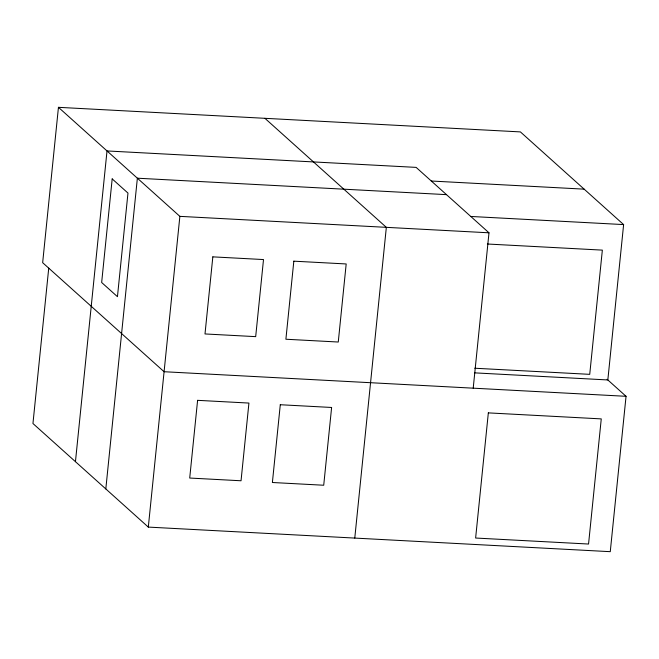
<?xml version="1.0" encoding="UTF-8"?>
<svg xmlns="http://www.w3.org/2000/svg" width="659" height="659" viewBox="0 0 659 659"><rect width="100%" height="100%" fill="white"/><g stroke="black" fill="none" stroke-linecap="round" stroke-linejoin="round"><path stroke-width="0.99" d="M474.488 372.854L607.837 379.955L623.62 224.587L520.404 131.907L58.445 107.326L42.662 262.694L164.091 371.725L626.05 396.306L610.267 551.674L148.308 527.093L32.95 423.515L48.733 268.147M75.447 461.671L107.013 150.944L416.134 167.386L488.994 232.808L473.211 388.176M105.811 488.937L137.369 178.202L446.497 194.644M148.308 527.093L179.866 216.358L58.445 107.326M354.773 538.082L386.339 227.347L264.91 118.315M431.315 181.019L584.154 189.149M470.781 216.457L623.62 224.587M179.866 216.358L488.994 232.808M487.372 244.011L602.351 250.123L589.731 374.345L474.752 368.233M607.079 379.271L626.05 396.306M112.187 178.894L101.659 282.497L117.45 296.674L127.97 193.071L112.187 178.894M197.601 400.334L189.71 478.039L241.037 480.773L248.929 403.069L197.601 400.334M212.832 256.862L204.998 333.948L255.684 336.642L263.509 259.555L212.832 256.862M293.823 261.17L285.891 339.237L338.265 342.029L346.189 263.954L293.823 261.17M280.289 404.733L272.389 482.503L323.717 485.238L331.617 407.468L280.289 404.733M488.335 412.88L475.625 538.032L588.553 544.037L601.263 418.893L488.335 412.88"/></g></svg>
